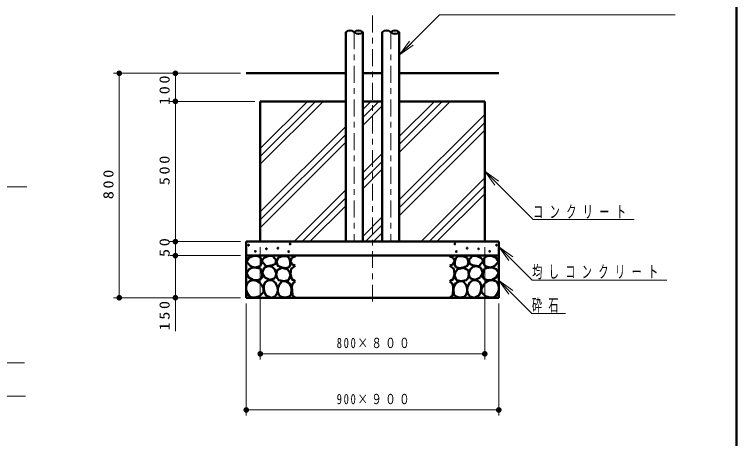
# Model space of a CAD drawing. Units: millimetres on the paper, with parts at other scales. Extents: x -385 to 0, y -594 to 267.
# Drawn here: x -128.7 to 0, y -518.4 to -442.8 of the extents above; entities that cross this region are included whole.
import ezdxf

# ---------------------------------------------------------------- set-up
doc = ezdxf.new("R2010")
doc.units = ezdxf.units.MM
doc.linetypes.add('USER2', pattern=[6, 3, -1, 1, -1])
doc.layers.add('LY_1', color=140, linetype='Continuous', lineweight=50)
doc.styles.add('ＭＳ ゴシック', font='')
doc.styles.get('ＭＳ ゴシック').set_extended_font_data('MS Gothic')

# ---------------------------------------------------------------- blocks, each defined once
blk = doc.blocks.new('filled_dot')
at = {"color": 0, "linetype": 'Continuous', "lineweight": -2, "const_width": 1.25}
blk.add_lwpolyline([(-0.625, 0, 1), (0.625, 0, 1)], format="xyb", close=True, dxfattribs=at)

msp = doc.modelspace()

# ---------------------------------------------------------------- linework, layer by layer
at = {"layer": 'LY_1', "color": 7}
msp.add_line((0, -594), (0, -327), dxfattribs=at)
at = {"layer": 'LY_1', "color": 7, "linetype": 'USER2', "lineweight": 13}
for p, q in [((-64.869, -443.011), (-64.869, -494.761)), ((-68.119, -445.985), (-68.119, -483.311)), ((-61.619, -445.985), (-61.619, -483.311))]:
    msp.add_line(p, q, dxfattribs=at)
at = {"layer": 'LY_1', "color": 7, "lineweight": 13}
for p, q in [((-60.072, -450.038), (-52.931, -442.896)), ((-52.931, -442.896), (-10.931, -442.896)), ((-60.072, -450.038), (-58.304, -447.563)), ((-60.072, -450.038), (-57.951, -447.916)), ((-57.597, -448.27), (-60.072, -450.038)), ((-88.369, -453.311), (-110.999, -453.311)), ((-109.999, -493.311), (-109.999, -453.311)), ((-99.999, -458.311), (-99.999, -453.311)), ((-85.869, -458.311), (-100.999, -458.311)), ((-99.999, -483.311), (-99.999, -458.311)), ((-84.869, -466.706), (-76.473, -458.311)), ((-84.869, -468.121), (-75.059, -458.311)), ((-84.869, -469.535), (-73.645, -458.311)), ((-66.606, -459.758), (-65.16, -458.311)), ((-66.606, -461.172), (-63.745, -458.311)), ((-66.606, -462.586), (-63.131, -459.111)), ((-60.106, -464.571), (-53.846, -458.311)), ((-60.106, -465.985), (-52.432, -458.311)), ((-60.106, -467.4), (-51.017, -458.311)), ((-60.106, -475.885), (-44.869, -460.647)), ((-84.869, -478.02), (-69.631, -462.783)), ((-60.106, -477.299), (-44.869, -462.062)), ((-84.869, -479.434), (-69.631, -464.197)), ((-60.106, -478.713), (-44.869, -463.476)), ((-84.869, -480.848), (-69.631, -465.611)), ((-66.606, -471.071), (-63.131, -467.596)), ((-66.606, -472.485), (-63.131, -469.01)), ((-66.606, -473.9), (-63.131, -470.425)), ((-43.101, -473.225), (-44.869, -470.75)), ((-44.869, -470.75), (-42.394, -472.518)), ((-44.869, -470.75), (-42.747, -472.872)), ((-44.869, -470.75), (-36.253, -479.366)), ((-56.218, -483.311), (-44.869, -471.961)), ((-54.804, -483.311), (-44.869, -473.375)), ((-159.561, -473.552), (-126.467, -473.552)), ((-78.846, -483.311), (-69.631, -474.096)), ((-53.39, -483.311), (-44.869, -474.79)), ((-77.432, -483.311), (-69.631, -475.51)), ((-76.017, -483.311), (-69.631, -476.925)), ((-66.606, -482.385), (-63.131, -478.91)), ((-36.253, -479.366), (-18.253, -479.366)), ((-66.118, -483.311), (-63.131, -480.324)), ((-64.704, -483.311), (-63.131, -481.738)), ((-88.369, -483.311), (-100.999, -483.311)), ((-99.999, -485.811), (-99.999, -483.311)), ((-44.905, -483.311), (-44.869, -483.275)), ((-84.869, -484.311), (-84.869, -504.311)), ((-44.869, -484.311), (-44.869, -504.311)), ((-40.601, -486.703), (-42.369, -484.229)), ((-42.369, -484.229), (-39.894, -485.996)), ((-42.369, -484.229), (-40.247, -486.35)), ((-42.369, -484.229), (-36.424, -490.173)), ((-88.369, -485.811), (-100.999, -485.811)), ((-99.999, -499.281), (-99.999, -485.811)), ((-40.601, -492.705), (-42.369, -490.231)), ((-42.369, -490.231), (-39.894, -491.998)), ((-42.369, -490.231), (-40.247, -492.352)), ((-42.369, -490.231), (-36.477, -496.122)), ((-36.424, -490.173), (-12.424, -490.173)), ((-88.369, -493.311), (-110.999, -493.311)), ((-87.369, -494.311), (-87.369, -514.311)), ((-42.369, -494.311), (-42.369, -514.311)), ((-36.477, -496.122), (-30.477, -496.122)), ((-44.869, -503.311), (-84.869, -503.311)), ((-159.907, -504.901), (-126.907, -504.901)), ((-159.799, -510.871), (-126.697, -510.871)), ((-42.369, -513.311), (-87.369, -513.311))]:
    msp.add_line(p, q, dxfattribs=at)
at = {"layer": 'LY_1'}
for p, q in [((-69.631, -445.985), (-69.631, -483.311)), ((-66.606, -445.985), (-66.606, -483.311)), ((-63.131, -445.985), (-63.131, -483.311)), ((-60.106, -445.985), (-60.106, -483.311)), ((-87.369, -453.311), (-69.631, -453.311)), ((-66.606, -453.311), (-63.131, -453.311)), ((-60.106, -453.311), (-42.369, -453.311)), ((-84.869, -458.311), (-69.631, -458.311)), ((-84.869, -458.311), (-84.869, -483.311)), ((-66.606, -458.311), (-63.131, -458.311)), ((-60.106, -458.311), (-44.869, -458.311)), ((-44.869, -458.311), (-44.869, -483.311)), ((-87.369, -483.311), (-42.369, -483.311)), ((-87.369, -483.311), (-87.369, -493.311)), ((-42.369, -483.311), (-42.369, -493.311)), ((-87.369, -485.811), (-42.369, -485.811)), ((-87.369, -493.311), (-42.369, -493.311))]:
    msp.add_line(p, q, dxfattribs=at)
for points in [[(-85.808, -487.946), (-86.291, -487.817), (-86.751, -487.569), (-87.316, -486.847), (-86.923, -486.171), (-86.217, -485.889), (-85.502, -485.858), (-84.882, -486.109), (-84.536, -486.925), (-84.913, -487.695)], [(-83.314, -487.652), (-83.794, -487.665), (-84.391, -487.042), (-84.573, -486.678), (-84.17, -486.211), (-83.34, -485.835), (-82.652, -485.926), (-82.016, -486.588), (-82.185, -487.275), (-82.704, -487.522)], [(-80.991, -487.93), (-81.766, -487.632), (-81.964, -486.917), (-81.706, -486.202), (-80.991, -485.904), (-80.078, -485.884), (-79.736, -486.264), (-79.561, -486.857), (-79.531, -487.449), (-79.72, -487.89), (-80.307, -488.054)], [(-48.746, -487.93), (-47.971, -487.632), (-47.773, -486.917), (-48.031, -486.202), (-48.746, -485.904), (-49.66, -485.884), (-50.001, -486.264), (-50.176, -486.857), (-50.206, -487.449), (-50.017, -487.89), (-49.43, -488.054)], [(-46.423, -487.652), (-45.943, -487.665), (-45.346, -487.042), (-45.165, -486.678), (-45.567, -486.211), (-46.397, -485.835), (-47.085, -485.926), (-47.721, -486.588), (-47.552, -487.275), (-47.033, -487.522)], [(-43.929, -487.946), (-43.447, -487.817), (-42.987, -487.569), (-42.421, -486.847), (-42.814, -486.171), (-43.521, -485.889), (-44.235, -485.858), (-44.855, -486.109), (-45.201, -486.925), (-44.824, -487.695)], [(-86.217, -490.131), (-86.923, -489.707), (-87.347, -488.906), (-86.876, -488.215), (-86.379, -488.011), (-85.824, -487.948), (-84.898, -488.089), (-84.625, -488.488), (-84.521, -489.047), (-84.546, -489.608), (-84.772, -490.021), (-85.416, -490.194)], [(-83.174, -490.146), (-84.039, -489.714), (-84.514, -488.893), (-84.168, -487.985), (-83.498, -487.694), (-82.763, -487.812), (-82.252, -488.263), (-82.028, -488.914), (-82.102, -489.455), (-82.396, -489.887)], [(-80.693, -490.338), (-81.567, -490.199), (-81.884, -489.796), (-82.024, -489.246), (-81.885, -488.372), (-81.053, -487.993), (-80.058, -488.233), (-79.641, -488.705), (-79.502, -489.325), (-79.859, -490.179)], [(-49.044, -490.338), (-48.17, -490.199), (-47.853, -489.796), (-47.713, -489.246), (-47.852, -488.372), (-48.684, -487.993), (-49.68, -488.233), (-50.097, -488.705), (-50.236, -489.325), (-49.878, -490.179)], [(-46.563, -490.146), (-45.699, -489.714), (-45.223, -488.893), (-45.569, -487.985), (-46.239, -487.694), (-46.974, -487.812), (-47.486, -488.263), (-47.709, -488.914), (-47.635, -489.455), (-47.342, -489.887)], [(-43.521, -490.131), (-42.814, -489.707), (-42.39, -488.906), (-42.861, -488.215), (-43.358, -488.011), (-43.913, -487.948), (-44.84, -488.089), (-45.113, -488.488), (-45.217, -489.047), (-45.192, -489.608), (-44.965, -490.021), (-44.321, -490.194)], [(-85.84, -493.288), (-86.484, -493.225), (-86.909, -492.909), (-87.206, -492.44), (-87.382, -491.876), (-87.379, -491.293), (-87.186, -490.756), (-86.814, -490.351), (-86.174, -490.176), (-85.494, -490.304), (-85.003, -490.6), (-84.615, -491.042), (-84.307, -491.676), (-84.301, -492.314), (-84.992, -493.005)], [(-82.958, -493.308), (-83.823, -492.897), (-84.124, -492.402), (-84.255, -491.794), (-84.256, -491.128), (-84.017, -490.562), (-83.445, -490.211), (-82.763, -490.195), (-82.132, -490.662), (-81.79, -491.427), (-81.736, -492.001), (-81.855, -492.551), (-82.266, -493.113)], [(-46.779, -493.308), (-45.915, -492.897), (-45.614, -492.402), (-45.482, -491.794), (-45.482, -491.128), (-45.72, -490.562), (-46.292, -490.211), (-46.974, -490.195), (-47.605, -490.662), (-47.947, -491.427), (-48.001, -492.001), (-47.882, -492.551), (-47.471, -493.113)], [(-43.897, -493.288), (-43.254, -493.225), (-42.828, -492.909), (-42.531, -492.44), (-42.355, -491.876), (-42.358, -491.293), (-42.551, -490.756), (-42.924, -490.351), (-43.563, -490.176), (-44.243, -490.304), (-44.734, -490.6), (-45.122, -491.042), (-45.43, -491.676), (-45.436, -492.314), (-44.745, -493.005)], [(-80.296, -493.262), (-81.17, -493.163), (-81.537, -492.785), (-81.726, -492.269), (-81.725, -491.645), (-81.527, -491.038), (-81.011, -490.402), (-80.345, -490.379), (-79.72, -490.74), (-79.425, -491.203), (-79.283, -491.753), (-79.343, -492.706), (-79.749, -493.073)], [(-49.441, -493.262), (-48.567, -493.163), (-48.201, -492.785), (-48.011, -492.269), (-48.012, -491.645), (-48.21, -491.038), (-48.726, -490.402), (-49.392, -490.379), (-50.017, -490.74), (-50.312, -491.203), (-50.454, -491.753), (-50.395, -492.706), (-49.988, -493.073)]]:
    msp.add_lwpolyline(points, close=True, dxfattribs=at)
for points in [[(-78.666, -487.556), (-79.168, -487.414), (-79.514, -486.817), (-79.231, -486.189), (-78.603, -485.875)], [(-51.072, -487.556), (-50.569, -487.414), (-50.223, -486.817), (-50.506, -486.189), (-51.134, -485.875)], [(-78.634, -490.367), (-79.263, -489.99), (-79.467, -489.126), (-79.341, -488.168), (-78.65, -487.618)], [(-51.103, -490.367), (-50.475, -489.99), (-50.271, -489.126), (-50.396, -488.168), (-51.087, -487.618)], [(-78.619, -493.256), (-79.137, -492.895), (-79.215, -491.953), (-79.233, -491.358), (-79.121, -490.838), (-78.634, -490.414)], [(-51.119, -493.256), (-50.6, -492.895), (-50.522, -491.953), (-50.504, -491.358), (-50.616, -490.838), (-51.103, -490.414)]]:
    msp.add_lwpolyline(points, dxfattribs=at)
for centre in [(-79.556, -483.735), (-50.181, -483.735), (-86.955, -483.936), (-85.747, -485.043), (-83.784, -484.59), (-81.72, -484.49), (-79.808, -485.094), (-49.93, -485.094), (-48.017, -484.49), (-45.953, -484.59), (-43.99, -485.043), (-42.783, -483.936)]:
    msp.add_circle(centre, 0.075, dxfattribs=at)
for centre, start, end in [((-68.875, -446.762), 45.74713, 134.25287), ((-67.362, -446.762), 45.74713, 134.25287), ((-67.362, -445.209), 225.74713, 314.25287), ((-62.375, -446.762), 45.74713, 134.25287), ((-60.862, -446.762), 45.74713, 134.25287), ((-60.862, -445.209), 225.74713, 314.25287)]:
    msp.add_arc(centre, 1.084, start, end, dxfattribs=at)

# ---------------------------------------------------------------- block references
at = {"layer": 'LY_1', "color": 7, "lineweight": 13, "xscale": 0.4, "yscale": 0.4}
for p, rotation in [((-109.999, -453.311), 270), ((-99.999, -453.311), 270), ((-99.999, -458.311), 90), ((-99.999, -458.311), 270), ((-99.999, -483.311), 90), ((-99.999, -483.311), 270), ((-99.999, -485.811), 90), ((-99.999, -485.811), 270), ((-109.999, -493.311), 90), ((-99.999, -493.311), 90), ((-44.869, -503.311), 180), ((-42.369, -513.311), 180)]:
    msp.add_blockref('filled_dot', p, dxfattribs=dict(at, rotation=rotation))
for p in [(-84.869, -503.311), (-87.369, -513.311)]:
    msp.add_blockref('filled_dot', p, dxfattribs=at)

# ---------------------------------------------------------------- texts
at = {"layer": 'LY_1', "color": 7, "char_height": 1.833, "attachment_point": 8, "rotation": 90, "style": 'ＭＳ ゴシック'}
for s, insert in [('\\T1.33;\\W1.15;100', (-100.999, -456.093)), ('\\T1.33;\\W1.15;500', (-100.999, -470.394)), ('\\T1.33;\\W1.15;800', (-110.999, -472.894)), ('\\T1.34;\\W1.15;50', (-100.999, -484.133)), ('\\T1.33;\\W1.15;150', (-100.999, -496.281))]:
    msp.add_mtext(s, dxfattribs=dict(at, insert=insert))
at = {"layer": 'LY_1', "color": 7, "style": 'ＭＳ ゴシック'}
for s, insert, char_height, attachment_point in [('\\T1.64;\\W0.6;コンクリート', (-36.253, -479.216), 2.199, 7), ('\\T1.64;\\W0.6;均しコンクリート', (-36.424, -490.023), 2.199, 7), ('\\T1.64;\\W0.6;砕石', (-36.477, -495.972), 2.199, 7), ('\\T1.32;\\W0.75;800×８００', (-64.452, -502.311), 1.833, 8), ('\\T1.32;\\W0.75;900×９００', (-64.452, -512.311), 1.833, 8)]:
    msp.add_mtext(s, dxfattribs=dict(at, insert=insert, char_height=char_height, attachment_point=attachment_point))

doc.saveas('drawing.dxf')
